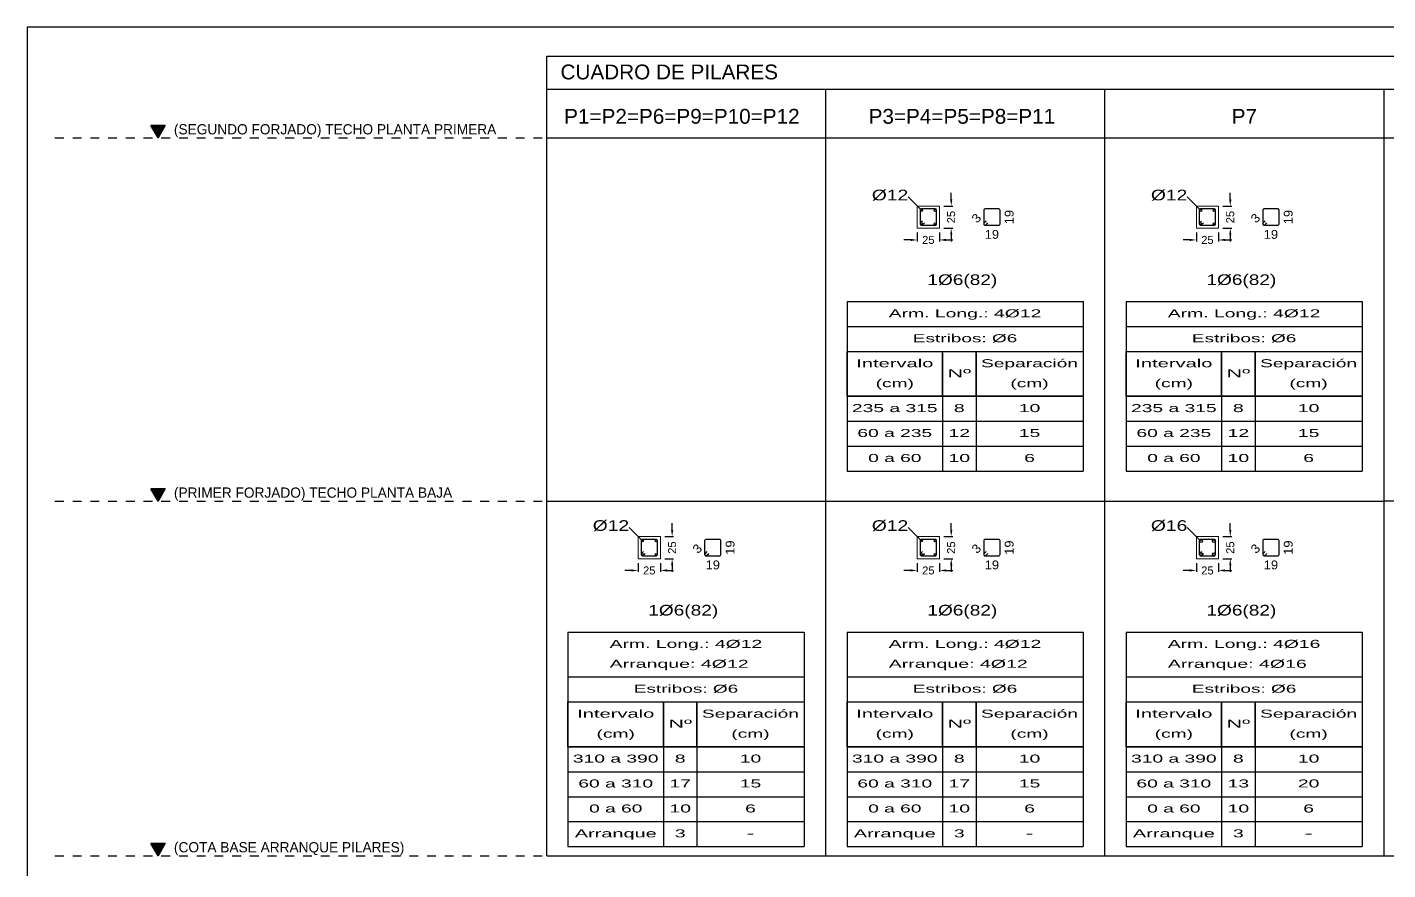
# Model space of a CAD drawing. Extents: x 2455 to 9764, y -806 to 181.
# Drawn here: x 4817.72 to 4833.08, y -570.56 to -561.05 of the extents above; entities that cross this region are included whole.
import ezdxf
from ezdxf.enums import TextEntityAlignment as Align

# ---------------------------------------------------------------- set-up
doc = ezdxf.new("R2010")
doc.units = 0
doc.header["$LTSCALE"] = 0.2
doc.header["$MEASUREMENT"] = 0
doc.linetypes.add('PUNTOS2', pattern=[0.125, 0, -0.125])
doc.linetypes.add('RAYITAS', pattern=[0.375, 0.25, -0.125])
doc.layers.add('01_cartela', color=6, linetype='CONTINUOUS', plot=False)
for name, color, linetype in [('01_cotas', 4, 'CONTINUOUS'), ('01_proyección', 4, 'RAYITAS'), ('01_textos', 7, 'CONTINUOUS'), ('ARM_LONGITUDINAL_Ø12', 4, 'CONTINUOUS'), ('ARM_LONGITUDINAL_Ø16', 4, 'CONTINUOUS'), ('ARM_TRANSVERSAL_REFERENCIA', 4, 'CONTINUOUS'), ('ARM_TRANSVERSAL_Ø6', 4, 'CONTINUOUS'), ('CUADRO_LINEAS', 7, 'CONTINUOUS'), ('PILCPSECC_ARM_LONG_REFERENCIA', 106, 'CONTINUOUS')]:
    doc.layers.add(name, color=color, linetype=linetype)
for name, color, linetype, lineweight in [('SECC_COTAS', 2, 'CONTINUOUS', 9), ('SECC_HORMIGON', 1, 'CONTINUOUS', 9), ('SECC_TEXTO_DE_COTAS', 122, 'CONTINUOUS', 9)]:
    doc.layers.add(name, color=color, linetype=linetype, lineweight=lineweight)
doc.styles.add('Century Gothic', font='', dxfattribs={"height": 2})
doc.styles.add('Estilo1', font='swissel.ttf')
doc.styles.add('NIEVES2', font='sanss___.ttf')
doc.styles.add('ROMANS', font='romans')
doc.styles.get('Century Gothic').set_extended_font_data('Century Gothic')
doc.dimstyles.new('DECIMAL-50', dxfattribs={"dimtxt": 0.08, "dimasz": 0.15, "dimexe": 0.05, "dimexo": 0.05, "dimgap": 0.09, "dimtad": 0, "dimzin": 0, "dimdsep": 46, "dimtxsty": 'ROMANS', "dimblk": 'DOTSMALL', "dimcen": 0.09, "dimclrt": 7, "dimadec": 0, "dimazin": 0, "dimtfac": 1.38, "dimtix": 1, "dimtofl": 0, "dimtmove": 2, "dimatfit": 3, "dimldrblk": 'OBLIQUE', "dimfxl": 1, "dimtolj": 1, "dimtzin": 0, "dimarcsym": 0})

# ---------------------------------------------------------------- blocks, each defined once
blk = doc.blocks.new('*D1033')
at = {"layer": '01_cotas', "color": 0, "linetype": 'PUNTOS2', "lineweight": -2, "transparency": 16777216}
for p, q in [((4824.615, -567.097), (4824.615, -567.23)), ((4824.865, -567.097), (4824.865, -567.23))]:
    blk.add_line(p, q, dxfattribs=at)
at = {"layer": '01_cotas', "color": 0, "lineweight": -2, "transparency": 16777216}
for p, q in [((4824.54, -567.18), (4824.465, -567.18)), ((4824.94, -567.18), (4825.015, -567.18))]:
    blk.add_line(p, q, dxfattribs=at)
at = {"layer": '01_cotas', "color": 0, "transparency": 16777216}
for points in [[(4824.54, -567.167), (4824.54, -567.192), (4824.615, -567.18)], [(4824.94, -567.167), (4824.94, -567.192), (4824.865, -567.18)]]:
    blk.add_solid(points, dxfattribs=at)
at = {"layer": '01_cotas', "color": 5, "transparency": 16777216, "insert": (4824.74, -567.18), "char_height": 0.09, "attachment_point": 5, "style": 'Estilo1'}
blk.add_mtext('\\A1;25', dxfattribs=at)
blk = doc.blocks.new('*D1034')
at = {"layer": '01_cotas', "color": 0, "lineweight": -2, "transparency": 16777216}
for p, q in [((4824.998, -566.722), (4824.998, -566.647)), ((4824.998, -567.122), (4824.998, -567.197))]:
    blk.add_line(p, q, dxfattribs=at)
at = {"layer": '01_cotas', "color": 0, "linetype": 'PUNTOS2', "lineweight": -2, "transparency": 16777216}
for p, q in [((4824.915, -566.797), (4825.048, -566.797)), ((4824.915, -567.047), (4825.048, -567.047))]:
    blk.add_line(p, q, dxfattribs=at)
at = {"layer": '01_cotas', "color": 0, "transparency": 16777216}
for points in [[(4824.986, -566.722), (4825.011, -566.722), (4824.998, -566.797)], [(4824.986, -567.122), (4825.011, -567.122), (4824.998, -567.047)]]:
    blk.add_solid(points, dxfattribs=at)
at = {"layer": '01_cotas', "color": 5, "transparency": 16777216, "insert": (4824.998, -566.922), "char_height": 0.09, "attachment_point": 5, "rotation": 90, "style": 'Estilo1'}
blk.add_mtext('\\A1;25', dxfattribs=at)
blk = doc.blocks.new('*D1035')
at = {"layer": '01_cotas', "color": 0, "linetype": 'PUNTOS2', "lineweight": -2, "transparency": 16777216}
for p, q in [((4827.765, -567.097), (4827.765, -567.23)), ((4828.015, -567.097), (4828.015, -567.23))]:
    blk.add_line(p, q, dxfattribs=at)
at = {"layer": '01_cotas', "color": 0, "lineweight": -2, "transparency": 16777216}
for p, q in [((4827.69, -567.18), (4827.615, -567.18)), ((4828.09, -567.18), (4828.165, -567.18))]:
    blk.add_line(p, q, dxfattribs=at)
at = {"layer": '01_cotas', "color": 0, "transparency": 16777216}
for points in [[(4827.69, -567.167), (4827.69, -567.192), (4827.765, -567.18)], [(4828.09, -567.167), (4828.09, -567.192), (4828.015, -567.18)]]:
    blk.add_solid(points, dxfattribs=at)
at = {"layer": '01_cotas', "color": 5, "transparency": 16777216, "insert": (4827.89, -567.18), "char_height": 0.09, "attachment_point": 5, "style": 'Estilo1'}
blk.add_mtext('\\A1;25', dxfattribs=at)
blk = doc.blocks.new('*D1036')
at = {"layer": '01_cotas', "color": 0, "lineweight": -2, "transparency": 16777216}
for p, q in [((4828.148, -566.722), (4828.148, -566.647)), ((4828.148, -567.122), (4828.148, -567.197))]:
    blk.add_line(p, q, dxfattribs=at)
at = {"layer": '01_cotas', "color": 0, "linetype": 'PUNTOS2', "lineweight": -2, "transparency": 16777216}
for p, q in [((4828.065, -566.797), (4828.198, -566.797)), ((4828.065, -567.047), (4828.198, -567.047))]:
    blk.add_line(p, q, dxfattribs=at)
at = {"layer": '01_cotas', "color": 0, "transparency": 16777216}
for points in [[(4828.136, -566.722), (4828.161, -566.722), (4828.148, -566.797)], [(4828.136, -567.122), (4828.161, -567.122), (4828.148, -567.047)]]:
    blk.add_solid(points, dxfattribs=at)
at = {"layer": '01_cotas', "color": 5, "transparency": 16777216, "insert": (4828.148, -566.922), "char_height": 0.09, "attachment_point": 5, "rotation": 90, "style": 'Estilo1'}
blk.add_mtext('\\A1;25', dxfattribs=at)
blk = doc.blocks.new('*D1037')
at = {"layer": '01_cotas', "color": 0, "linetype": 'PUNTOS2', "lineweight": -2, "transparency": 16777216}
for p, q in [((4830.915, -567.097), (4830.915, -567.23)), ((4831.165, -567.097), (4831.165, -567.23))]:
    blk.add_line(p, q, dxfattribs=at)
at = {"layer": '01_cotas', "color": 0, "lineweight": -2, "transparency": 16777216}
for p, q in [((4830.84, -567.18), (4830.765, -567.18)), ((4831.24, -567.18), (4831.315, -567.18))]:
    blk.add_line(p, q, dxfattribs=at)
at = {"layer": '01_cotas', "color": 0, "transparency": 16777216}
for points in [[(4830.84, -567.167), (4830.84, -567.192), (4830.915, -567.18)], [(4831.24, -567.167), (4831.24, -567.192), (4831.165, -567.18)]]:
    blk.add_solid(points, dxfattribs=at)
at = {"layer": '01_cotas', "color": 5, "transparency": 16777216, "insert": (4831.04, -567.18), "char_height": 0.09, "attachment_point": 5, "style": 'Estilo1'}
blk.add_mtext('\\A1;25', dxfattribs=at)
blk = doc.blocks.new('*D1038')
at = {"layer": '01_cotas', "color": 0, "lineweight": -2, "transparency": 16777216}
for p, q in [((4831.298, -566.722), (4831.298, -566.647)), ((4831.298, -567.122), (4831.298, -567.197))]:
    blk.add_line(p, q, dxfattribs=at)
at = {"layer": '01_cotas', "color": 0, "linetype": 'PUNTOS2', "lineweight": -2, "transparency": 16777216}
for p, q in [((4831.215, -566.797), (4831.348, -566.797)), ((4831.215, -567.047), (4831.348, -567.047))]:
    blk.add_line(p, q, dxfattribs=at)
at = {"layer": '01_cotas', "color": 0, "transparency": 16777216}
for points in [[(4831.286, -566.722), (4831.311, -566.722), (4831.298, -566.797)], [(4831.286, -567.122), (4831.311, -567.122), (4831.298, -567.047)]]:
    blk.add_solid(points, dxfattribs=at)
at = {"layer": '01_cotas', "color": 5, "transparency": 16777216, "insert": (4831.298, -566.922), "char_height": 0.09, "attachment_point": 5, "rotation": 90, "style": 'Estilo1'}
blk.add_mtext('\\A1;25', dxfattribs=at)
blk = doc.blocks.new('*D1039')
at = {"layer": '01_cotas', "color": 0, "lineweight": -2, "transparency": 16777216}
for p, q in [((4827.69, -563.451), (4827.615, -563.451)), ((4828.09, -563.451), (4828.165, -563.451))]:
    blk.add_line(p, q, dxfattribs=at)
at = {"layer": '01_cotas', "color": 0, "linetype": 'PUNTOS2', "lineweight": -2, "transparency": 16777216}
for p, q in [((4827.765, -563.368), (4827.765, -563.501)), ((4828.015, -563.368), (4828.015, -563.501))]:
    blk.add_line(p, q, dxfattribs=at)
at = {"layer": '01_cotas', "color": 0, "transparency": 16777216}
for points in [[(4827.69, -563.438), (4827.69, -563.463), (4827.765, -563.451)], [(4828.09, -563.438), (4828.09, -563.463), (4828.015, -563.451)]]:
    blk.add_solid(points, dxfattribs=at)
at = {"layer": '01_cotas', "color": 5, "transparency": 16777216, "insert": (4827.89, -563.451), "char_height": 0.09, "attachment_point": 5, "style": 'Estilo1'}
blk.add_mtext('\\A1;25', dxfattribs=at)
blk = doc.blocks.new('*D1040')
at = {"layer": '01_cotas', "color": 0, "lineweight": -2, "transparency": 16777216}
for p, q in [((4828.148, -562.993), (4828.148, -562.918)), ((4828.148, -563.393), (4828.148, -563.468))]:
    blk.add_line(p, q, dxfattribs=at)
at = {"layer": '01_cotas', "color": 0, "linetype": 'PUNTOS2', "lineweight": -2, "transparency": 16777216}
for p, q in [((4828.065, -563.068), (4828.198, -563.068)), ((4828.065, -563.318), (4828.198, -563.318))]:
    blk.add_line(p, q, dxfattribs=at)
at = {"layer": '01_cotas', "color": 0, "transparency": 16777216}
for points in [[(4828.136, -562.993), (4828.161, -562.993), (4828.148, -563.068)], [(4828.136, -563.393), (4828.161, -563.393), (4828.148, -563.318)]]:
    blk.add_solid(points, dxfattribs=at)
at = {"layer": '01_cotas', "color": 5, "transparency": 16777216, "insert": (4828.148, -563.193), "char_height": 0.09, "attachment_point": 5, "rotation": 90, "style": 'Estilo1'}
blk.add_mtext('\\A1;25', dxfattribs=at)
blk = doc.blocks.new('*D1041')
at = {"layer": '01_cotas', "color": 0, "lineweight": -2, "transparency": 16777216}
for p, q in [((4830.84, -563.451), (4830.765, -563.451)), ((4831.24, -563.451), (4831.315, -563.451))]:
    blk.add_line(p, q, dxfattribs=at)
at = {"layer": '01_cotas', "color": 0, "linetype": 'PUNTOS2', "lineweight": -2, "transparency": 16777216}
for p, q in [((4830.915, -563.368), (4830.915, -563.501)), ((4831.165, -563.368), (4831.165, -563.501))]:
    blk.add_line(p, q, dxfattribs=at)
at = {"layer": '01_cotas', "color": 0, "transparency": 16777216}
for points in [[(4830.84, -563.438), (4830.84, -563.463), (4830.915, -563.451)], [(4831.24, -563.438), (4831.24, -563.463), (4831.165, -563.451)]]:
    blk.add_solid(points, dxfattribs=at)
at = {"layer": '01_cotas', "color": 5, "transparency": 16777216, "insert": (4831.04, -563.451), "char_height": 0.09, "attachment_point": 5, "style": 'Estilo1'}
blk.add_mtext('\\A1;25', dxfattribs=at)
blk = doc.blocks.new('*D1042')
at = {"layer": '01_cotas', "color": 0, "lineweight": -2, "transparency": 16777216}
for p, q in [((4831.298, -562.993), (4831.298, -562.918)), ((4831.298, -563.393), (4831.298, -563.468))]:
    blk.add_line(p, q, dxfattribs=at)
at = {"layer": '01_cotas', "color": 0, "linetype": 'PUNTOS2', "lineweight": -2, "transparency": 16777216}
for p, q in [((4831.215, -563.068), (4831.348, -563.068)), ((4831.215, -563.318), (4831.348, -563.318))]:
    blk.add_line(p, q, dxfattribs=at)
at = {"layer": '01_cotas', "color": 0, "transparency": 16777216}
for points in [[(4831.286, -562.993), (4831.311, -562.993), (4831.298, -563.068)], [(4831.286, -563.393), (4831.311, -563.393), (4831.298, -563.318)]]:
    blk.add_solid(points, dxfattribs=at)
at = {"layer": '01_cotas', "color": 5, "transparency": 16777216, "insert": (4831.298, -563.193), "char_height": 0.09, "attachment_point": 5, "rotation": 90, "style": 'Estilo1'}
blk.add_mtext('\\A1;25', dxfattribs=at)

msp = doc.modelspace()

# ---------------------------------------------------------------- hatches: boundary and pattern name
at = {"layer": '01_textos', "ltscale": 0.01}
for points in [[(4819.195, -562.299), (4819.114, -562.159), (4819.275, -562.159)], [(4819.195, -562.299), (4819.114, -562.159), (4819.275, -562.159)], [(4819.195, -562.299), (4819.275, -562.159), (4819.114, -562.159)], [(4819.195, -566.398), (4819.114, -566.258), (4819.275, -566.258)], [(4819.195, -566.398), (4819.114, -566.258), (4819.275, -566.258)], [(4819.195, -566.398), (4819.275, -566.258), (4819.114, -566.258)], [(4819.195, -570.399), (4819.114, -570.259), (4819.275, -570.259)], [(4819.195, -570.399), (4819.114, -570.259), (4819.275, -570.259)], [(4819.195, -570.399), (4819.275, -570.259), (4819.114, -570.259)]]:
    msp.add_hatch(color=120, dxfattribs=at).paths.add_polyline_path(points)

# ---------------------------------------------------------------- linework, layer by layer
at = {"layer": '01_cartela', "color": 3}
msp.add_lwpolyline([(4817.719, -561.051), (4817.719, -582.586), (4848.357, -582.586), (4848.357, -561.051)], close=True, dxfattribs=at)
at = {"layer": '01_proyección', "color": 120}
for p, q in [((4818.032, -562.299), (4823.584, -562.299)), ((4818.032, -566.398), (4823.584, -566.398)), ((4818.032, -570.399), (4823.584, -570.399))]:
    msp.add_line(p, q, dxfattribs=at)
at = {"layer": '01_textos', "color": 120, "ltscale": 0.01}
for points in [[(4819.195, -562.299), (4819.114, -562.159), (4819.275, -562.159)], [(4819.195, -562.299), (4819.275, -562.159), (4819.114, -562.159)], [(4819.195, -566.398), (4819.114, -566.258), (4819.275, -566.258)], [(4819.195, -566.398), (4819.275, -566.258), (4819.114, -566.258)], [(4819.195, -570.399), (4819.114, -570.259), (4819.275, -570.259)], [(4819.195, -570.399), (4819.275, -570.259), (4819.114, -570.259)]]:
    msp.add_lwpolyline(points, close=True, dxfattribs=at)
at = {"layer": 'ARM_LONGITUDINAL_Ø12'}
for centre in [(4827.813, -563.116), (4827.967, -563.116), (4830.963, -563.116), (4831.117, -563.116), (4827.813, -563.27), (4827.967, -563.27), (4830.963, -563.27), (4831.117, -563.27), (4824.663, -566.845), (4824.817, -566.845), (4827.813, -566.845), (4827.967, -566.845), (4824.663, -566.999), (4824.817, -566.999), (4827.813, -566.999), (4827.967, -566.999)]:
    msp.add_circle(centre, 0.012, dxfattribs=at)
at = {"layer": 'ARM_LONGITUDINAL_Ø16'}
for centre in [(4830.967, -566.849), (4831.113, -566.849), (4830.967, -566.995), (4831.113, -566.995)]:
    msp.add_circle(centre, 0.016, dxfattribs=at)
at = {"layer": 'ARM_TRANSVERSAL_REFERENCIA', "color": 5}
for p, q in [((4826.972, -564.146), (4829.637, -564.146)), ((4826.972, -564.146), (4826.972, -566.059)), ((4829.637, -564.146), (4829.637, -566.059)), ((4830.122, -564.146), (4832.787, -564.146)), ((4830.122, -564.146), (4830.122, -566.059)), ((4832.787, -564.146), (4832.787, -566.059)), ((4826.972, -564.427), (4829.637, -564.427)), ((4830.122, -564.427), (4832.787, -564.427)), ((4826.972, -564.709), (4829.637, -564.709)), ((4826.972, -564.709), (4826.972, -566.059)), ((4826.972, -564.709), (4829.637, -564.709)), ((4828.05, -564.709), (4828.05, -566.059)), ((4828.428, -564.709), (4828.428, -566.059)), ((4829.637, -564.709), (4829.637, -566.059)), ((4830.122, -564.709), (4832.787, -564.709)), ((4830.122, -564.709), (4830.122, -566.059)), ((4830.122, -564.709), (4832.787, -564.709)), ((4831.2, -564.709), (4831.2, -566.059)), ((4831.578, -564.709), (4831.578, -566.059)), ((4832.787, -564.709), (4832.787, -566.059)), ((4826.972, -565.215), (4829.637, -565.215)), ((4830.122, -565.215), (4832.787, -565.215)), ((4826.972, -565.497), (4829.637, -565.497)), ((4830.122, -565.497), (4832.787, -565.497)), ((4826.972, -565.778), (4829.637, -565.778)), ((4830.122, -565.778), (4832.787, -565.778)), ((4826.972, -566.059), (4829.637, -566.059)), ((4826.972, -566.059), (4829.637, -566.059)), ((4830.122, -566.059), (4832.787, -566.059)), ((4830.122, -566.059), (4832.787, -566.059)), ((4823.822, -567.875), (4826.487, -567.875)), ((4823.822, -567.875), (4823.822, -570.295)), ((4826.487, -567.875), (4826.487, -570.295)), ((4826.972, -567.875), (4829.637, -567.875)), ((4826.972, -567.875), (4826.972, -570.295)), ((4829.637, -567.875), (4829.637, -570.295)), ((4830.122, -567.875), (4832.787, -567.875)), ((4830.122, -567.875), (4830.122, -570.295)), ((4832.787, -567.875), (4832.787, -570.295)), ((4823.822, -568.381), (4826.487, -568.381)), ((4826.972, -568.381), (4829.637, -568.381)), ((4830.122, -568.381), (4832.787, -568.381)), ((4823.822, -568.663), (4826.487, -568.663)), ((4823.822, -568.663), (4823.822, -570.294)), ((4823.822, -568.663), (4826.487, -568.663)), ((4824.9, -568.663), (4824.9, -570.294)), ((4825.278, -568.663), (4825.278, -570.294)), ((4826.487, -568.663), (4826.487, -570.294)), ((4826.972, -568.663), (4829.637, -568.663)), ((4826.972, -568.663), (4826.972, -570.294)), ((4826.972, -568.663), (4829.637, -568.663)), ((4828.05, -568.663), (4828.05, -570.294)), ((4828.428, -568.663), (4828.428, -570.294)), ((4829.637, -568.663), (4829.637, -570.294)), ((4830.122, -568.663), (4832.787, -568.663)), ((4830.122, -568.663), (4830.122, -570.294)), ((4830.122, -568.663), (4832.787, -568.663)), ((4831.2, -568.663), (4831.2, -570.294)), ((4831.578, -568.663), (4831.578, -570.294)), ((4832.787, -568.663), (4832.787, -570.294)), ((4823.822, -569.169), (4826.487, -569.169)), ((4826.972, -569.169), (4829.637, -569.169)), ((4830.122, -569.169), (4832.787, -569.169)), ((4823.822, -569.45), (4826.487, -569.45)), ((4826.972, -569.45), (4829.637, -569.45)), ((4830.122, -569.45), (4832.787, -569.45)), ((4823.822, -569.732), (4826.487, -569.732)), ((4826.972, -569.732), (4829.637, -569.732)), ((4830.122, -569.732), (4832.787, -569.732)), ((4823.822, -570.013), (4826.487, -570.013)), ((4826.972, -570.013), (4829.637, -570.013)), ((4830.122, -570.013), (4832.787, -570.013)), ((4823.822, -570.294), (4826.487, -570.294)), ((4823.822, -570.295), (4826.487, -570.295)), ((4826.972, -570.294), (4829.637, -570.294)), ((4826.972, -570.295), (4829.637, -570.295)), ((4830.122, -570.294), (4832.787, -570.294)), ((4830.122, -570.295), (4832.787, -570.295))]:
    msp.add_line(p, q, dxfattribs=at)
for points in [[(4826.972, -564.709), (4828.05, -564.709), (4828.05, -565.215), (4826.972, -565.215)], [(4828.05, -564.709), (4828.428, -564.709), (4828.428, -565.215), (4828.05, -565.215)], [(4828.428, -564.709), (4829.637, -564.709), (4829.637, -565.215), (4828.428, -565.215)], [(4830.122, -564.709), (4831.2, -564.709), (4831.2, -565.215), (4830.122, -565.215)], [(4831.2, -564.709), (4831.578, -564.709), (4831.578, -565.215), (4831.2, -565.215)], [(4831.578, -564.709), (4832.787, -564.709), (4832.787, -565.215), (4831.578, -565.215)], [(4823.822, -568.663), (4824.9, -568.663), (4824.9, -569.169), (4823.822, -569.169)], [(4824.9, -568.663), (4825.278, -568.663), (4825.278, -569.169), (4824.9, -569.169)], [(4825.278, -568.663), (4826.487, -568.663), (4826.487, -569.169), (4825.278, -569.169)], [(4826.972, -568.663), (4828.05, -568.663), (4828.05, -569.169), (4826.972, -569.169)], [(4828.05, -568.663), (4828.428, -568.663), (4828.428, -569.169), (4828.05, -569.169)], [(4828.428, -568.663), (4829.637, -568.663), (4829.637, -569.169), (4828.428, -569.169)], [(4830.122, -568.663), (4831.2, -568.663), (4831.2, -569.169), (4830.122, -569.169)], [(4831.2, -568.663), (4831.578, -568.663), (4831.578, -569.169), (4831.2, -569.169)], [(4831.578, -568.663), (4832.787, -568.663), (4832.787, -569.169), (4831.578, -569.169)]]:
    msp.add_lwpolyline(points, close=True, dxfattribs=at)
at = {"layer": 'ARM_TRANSVERSAL_Ø6'}
for points in [[(4827.824, -563.238), (4827.803, -563.259), (4827.801, -563.262), (4827.799, -563.264), (4827.799, -563.267), (4827.798, -563.27), (4827.799, -563.273), (4827.799, -563.276), (4827.801, -563.278), (4827.803, -563.281), (4827.805, -563.282), (4827.808, -563.284), (4827.81, -563.285), (4827.813, -563.285), (4827.967, -563.285), (4827.973, -563.284), (4827.978, -563.281), (4827.981, -563.276), (4827.982, -563.27), (4827.982, -563.116), (4827.981, -563.11), (4827.978, -563.105), (4827.973, -563.102), (4827.967, -563.101), (4827.813, -563.101), (4827.808, -563.102), (4827.803, -563.105), (4827.799, -563.11), (4827.798, -563.116), (4827.798, -563.27), (4827.799, -563.273), (4827.799, -563.276), (4827.801, -563.278), (4827.803, -563.281), (4827.805, -563.282), (4827.808, -563.284), (4827.81, -563.285), (4827.813, -563.285), (4827.816, -563.285), (4827.819, -563.284), (4827.822, -563.282), (4827.824, -563.281), (4827.845, -563.259)], [(4828.541, -563.238), (4828.52, -563.259), (4828.518, -563.262), (4828.516, -563.264), (4828.516, -563.267), (4828.515, -563.27), (4828.516, -563.273), (4828.516, -563.276), (4828.518, -563.278), (4828.52, -563.281), (4828.522, -563.282), (4828.525, -563.284), (4828.527, -563.285), (4828.53, -563.285), (4828.684, -563.285), (4828.69, -563.284), (4828.695, -563.281), (4828.698, -563.276), (4828.699, -563.27), (4828.699, -563.116), (4828.698, -563.11), (4828.695, -563.105), (4828.69, -563.102), (4828.684, -563.101), (4828.53, -563.101), (4828.525, -563.102), (4828.52, -563.105), (4828.516, -563.11), (4828.515, -563.116), (4828.515, -563.27), (4828.516, -563.273), (4828.516, -563.276), (4828.518, -563.278), (4828.52, -563.281), (4828.522, -563.282), (4828.525, -563.284), (4828.527, -563.285), (4828.53, -563.285), (4828.533, -563.285), (4828.536, -563.284), (4828.539, -563.282), (4828.541, -563.281), (4828.562, -563.259)], [(4830.974, -563.238), (4830.953, -563.259), (4830.951, -563.262), (4830.949, -563.264), (4830.949, -563.267), (4830.948, -563.27), (4830.949, -563.273), (4830.949, -563.276), (4830.951, -563.278), (4830.953, -563.281), (4830.955, -563.282), (4830.958, -563.284), (4830.96, -563.285), (4830.963, -563.285), (4831.117, -563.285), (4831.123, -563.284), (4831.128, -563.281), (4831.131, -563.276), (4831.132, -563.27), (4831.132, -563.116), (4831.131, -563.11), (4831.128, -563.105), (4831.123, -563.102), (4831.117, -563.101), (4830.963, -563.101), (4830.958, -563.102), (4830.953, -563.105), (4830.949, -563.11), (4830.948, -563.116), (4830.948, -563.27), (4830.949, -563.273), (4830.949, -563.276), (4830.951, -563.278), (4830.953, -563.281), (4830.955, -563.282), (4830.958, -563.284), (4830.96, -563.285), (4830.963, -563.285), (4830.966, -563.285), (4830.969, -563.284), (4830.972, -563.282), (4830.974, -563.281), (4830.995, -563.259)], [(4831.691, -563.238), (4831.67, -563.259), (4831.668, -563.262), (4831.666, -563.264), (4831.666, -563.267), (4831.665, -563.27), (4831.666, -563.273), (4831.666, -563.276), (4831.668, -563.278), (4831.67, -563.281), (4831.672, -563.282), (4831.675, -563.284), (4831.677, -563.285), (4831.68, -563.285), (4831.834, -563.285), (4831.84, -563.284), (4831.845, -563.281), (4831.848, -563.276), (4831.849, -563.27), (4831.849, -563.116), (4831.848, -563.11), (4831.845, -563.105), (4831.84, -563.102), (4831.834, -563.101), (4831.68, -563.101), (4831.675, -563.102), (4831.67, -563.105), (4831.666, -563.11), (4831.665, -563.116), (4831.665, -563.27), (4831.666, -563.273), (4831.666, -563.276), (4831.668, -563.278), (4831.67, -563.281), (4831.672, -563.282), (4831.675, -563.284), (4831.677, -563.285), (4831.68, -563.285), (4831.683, -563.285), (4831.686, -563.284), (4831.689, -563.282), (4831.691, -563.281), (4831.712, -563.259)], [(4824.674, -566.967), (4824.653, -566.988), (4824.651, -566.99), (4824.649, -566.993), (4824.649, -566.996), (4824.648, -566.999), (4824.649, -567.002), (4824.649, -567.004), (4824.651, -567.007), (4824.653, -567.009), (4824.655, -567.011), (4824.658, -567.013), (4824.66, -567.013), (4824.663, -567.014), (4824.817, -567.014), (4824.823, -567.013), (4824.828, -567.009), (4824.831, -567.004), (4824.832, -566.999), (4824.832, -566.845), (4824.831, -566.839), (4824.828, -566.834), (4824.823, -566.831), (4824.817, -566.83), (4824.663, -566.83), (4824.658, -566.831), (4824.653, -566.834), (4824.649, -566.839), (4824.648, -566.845), (4824.648, -566.999), (4824.649, -567.002), (4824.649, -567.004), (4824.651, -567.007), (4824.653, -567.009), (4824.655, -567.011), (4824.658, -567.013), (4824.66, -567.013), (4824.663, -567.014), (4824.666, -567.013), (4824.669, -567.013), (4824.672, -567.011), (4824.674, -567.009), (4824.695, -566.988)], [(4825.391, -566.967), (4825.37, -566.988), (4825.368, -566.99), (4825.366, -566.993), (4825.366, -566.996), (4825.365, -566.999), (4825.366, -567.002), (4825.366, -567.004), (4825.368, -567.007), (4825.37, -567.009), (4825.372, -567.011), (4825.375, -567.013), (4825.377, -567.013), (4825.38, -567.014), (4825.534, -567.014), (4825.54, -567.013), (4825.545, -567.009), (4825.548, -567.004), (4825.549, -566.999), (4825.549, -566.845), (4825.548, -566.839), (4825.545, -566.834), (4825.54, -566.831), (4825.534, -566.83), (4825.38, -566.83), (4825.375, -566.831), (4825.37, -566.834), (4825.366, -566.839), (4825.365, -566.845), (4825.365, -566.999), (4825.366, -567.002), (4825.366, -567.004), (4825.368, -567.007), (4825.37, -567.009), (4825.372, -567.011), (4825.375, -567.013), (4825.377, -567.013), (4825.38, -567.014), (4825.383, -567.013), (4825.386, -567.013), (4825.389, -567.011), (4825.391, -567.009), (4825.412, -566.988)], [(4827.824, -566.967), (4827.803, -566.988), (4827.801, -566.99), (4827.799, -566.993), (4827.799, -566.996), (4827.798, -566.999), (4827.799, -567.002), (4827.799, -567.004), (4827.801, -567.007), (4827.803, -567.009), (4827.805, -567.011), (4827.808, -567.013), (4827.81, -567.013), (4827.813, -567.014), (4827.967, -567.014), (4827.973, -567.013), (4827.978, -567.009), (4827.981, -567.004), (4827.982, -566.999), (4827.982, -566.845), (4827.981, -566.839), (4827.978, -566.834), (4827.973, -566.831), (4827.967, -566.83), (4827.813, -566.83), (4827.808, -566.831), (4827.803, -566.834), (4827.799, -566.839), (4827.798, -566.845), (4827.798, -566.999), (4827.799, -567.002), (4827.799, -567.004), (4827.801, -567.007), (4827.803, -567.009), (4827.805, -567.011), (4827.808, -567.013), (4827.81, -567.013), (4827.813, -567.014), (4827.816, -567.013), (4827.819, -567.013), (4827.822, -567.011), (4827.824, -567.009), (4827.845, -566.988)], [(4828.541, -566.967), (4828.52, -566.988), (4828.518, -566.99), (4828.516, -566.993), (4828.516, -566.996), (4828.515, -566.999), (4828.516, -567.002), (4828.516, -567.004), (4828.518, -567.007), (4828.52, -567.009), (4828.522, -567.011), (4828.525, -567.013), (4828.527, -567.013), (4828.53, -567.014), (4828.684, -567.014), (4828.69, -567.013), (4828.695, -567.009), (4828.698, -567.004), (4828.699, -566.999), (4828.699, -566.845), (4828.698, -566.839), (4828.695, -566.834), (4828.69, -566.831), (4828.684, -566.83), (4828.53, -566.83), (4828.525, -566.831), (4828.52, -566.834), (4828.516, -566.839), (4828.515, -566.845), (4828.515, -566.999), (4828.516, -567.002), (4828.516, -567.004), (4828.518, -567.007), (4828.52, -567.009), (4828.522, -567.011), (4828.525, -567.013), (4828.527, -567.013), (4828.53, -567.014), (4828.533, -567.013), (4828.536, -567.013), (4828.539, -567.011), (4828.541, -567.009), (4828.562, -566.988)], [(4830.974, -566.967), (4830.953, -566.988), (4830.951, -566.99), (4830.949, -566.993), (4830.949, -566.996), (4830.948, -566.999), (4830.949, -567.002), (4830.949, -567.004), (4830.951, -567.007), (4830.953, -567.009), (4830.955, -567.011), (4830.958, -567.013), (4830.96, -567.013), (4830.963, -567.014), (4831.117, -567.014), (4831.123, -567.013), (4831.128, -567.009), (4831.131, -567.004), (4831.132, -566.999), (4831.132, -566.845), (4831.131, -566.839), (4831.128, -566.834), (4831.123, -566.831), (4831.117, -566.83), (4830.963, -566.83), (4830.958, -566.831), (4830.953, -566.834), (4830.949, -566.839), (4830.948, -566.845), (4830.948, -566.999), (4830.949, -567.002), (4830.949, -567.004), (4830.951, -567.007), (4830.953, -567.009), (4830.955, -567.011), (4830.958, -567.013), (4830.96, -567.013), (4830.963, -567.014), (4830.966, -567.013), (4830.969, -567.013), (4830.972, -567.011), (4830.974, -567.009), (4830.995, -566.988)], [(4831.691, -566.967), (4831.67, -566.988), (4831.668, -566.99), (4831.666, -566.993), (4831.666, -566.996), (4831.665, -566.999), (4831.666, -567.002), (4831.666, -567.004), (4831.668, -567.007), (4831.67, -567.009), (4831.672, -567.011), (4831.675, -567.013), (4831.677, -567.013), (4831.68, -567.014), (4831.834, -567.014), (4831.84, -567.013), (4831.845, -567.009), (4831.848, -567.004), (4831.849, -566.999), (4831.849, -566.845), (4831.848, -566.839), (4831.845, -566.834), (4831.84, -566.831), (4831.834, -566.83), (4831.68, -566.83), (4831.675, -566.831), (4831.67, -566.834), (4831.666, -566.839), (4831.665, -566.845), (4831.665, -566.999), (4831.666, -567.002), (4831.666, -567.004), (4831.668, -567.007), (4831.67, -567.009), (4831.672, -567.011), (4831.675, -567.013), (4831.677, -567.013), (4831.68, -567.014), (4831.683, -567.013), (4831.686, -567.013), (4831.689, -567.011), (4831.691, -567.009), (4831.712, -566.988)]]:
    msp.add_lwpolyline(points, dxfattribs=at)
at = {"layer": 'CUADRO_LINEAS'}
for p, q in [((4826.734, -562.299), (4826.734, -561.749)), ((4826.734, -561.749), (4829.884, -561.749)), ((4829.884, -562.299), (4829.884, -561.749)), ((4829.884, -561.749), (4833.034, -561.749)), ((4833.034, -562.299), (4833.034, -561.749)), ((4833.034, -561.749), (4836.311, -561.749)), ((4823.584, -562.299), (4826.734, -562.299)), ((4826.734, -562.299), (4829.884, -562.299)), ((4826.734, -566.398), (4826.734, -562.299)), ((4826.734, -562.299), (4829.884, -562.299)), ((4829.884, -562.299), (4833.034, -562.299)), ((4829.884, -566.398), (4829.884, -562.299)), ((4829.884, -562.299), (4833.034, -562.299)), ((4833.034, -562.299), (4836.311, -562.299)), ((4833.034, -566.398), (4833.034, -562.299)), ((4833.034, -562.299), (4836.314, -562.299)), ((4823.584, -570.399), (4823.584, -566.398)), ((4823.584, -566.398), (4826.734, -566.398)), ((4826.734, -570.399), (4826.734, -566.398)), ((4826.734, -566.398), (4829.884, -566.398)), ((4829.884, -570.399), (4829.884, -566.398)), ((4829.884, -566.398), (4833.034, -566.398)), ((4833.034, -570.399), (4833.034, -566.398))]:
    msp.add_line(p, q, dxfattribs=at)
for points in [[(4823.584, -566.398), (4823.584, -561.377), (4826.734, -561.377), (4829.884, -561.377), (4833.034, -561.377), (4836.314, -561.377), (4836.314, -566.398), (4833.034, -566.398)], [(4823.584, -562.299), (4823.584, -561.749), (4826.734, -561.749)], [(4823.584, -570.399), (4826.734, -570.399), (4829.884, -570.399), (4833.034, -570.399), (4836.314, -570.399)]]:
    msp.add_lwpolyline(points, dxfattribs=at)
at = {"layer": 'SECC_COTAS'}
for points in [[(4827.813, -563.116), (4827.663, -562.966)], [(4830.963, -563.116), (4830.813, -562.966)], [(4824.663, -566.845), (4824.513, -566.695)], [(4827.813, -566.845), (4827.663, -566.695)], [(4830.963, -566.845), (4830.813, -566.695)]]:
    msp.add_lwpolyline(points, dxfattribs=at)
at = {"layer": 'SECC_HORMIGON'}
for points in [[(4827.765, -563.318), (4828.015, -563.318), (4828.015, -563.068), (4827.765, -563.068), (4827.765, -563.318)], [(4830.915, -563.318), (4831.165, -563.318), (4831.165, -563.068), (4830.915, -563.068), (4830.915, -563.318)], [(4824.615, -567.047), (4824.865, -567.047), (4824.865, -566.797), (4824.615, -566.797), (4824.615, -567.047)], [(4827.765, -567.047), (4828.015, -567.047), (4828.015, -566.797), (4827.765, -566.797), (4827.765, -567.047)], [(4830.915, -567.047), (4831.165, -567.047), (4831.165, -566.797), (4830.915, -566.797), (4830.915, -567.047)]]:
    msp.add_lwpolyline(points, close=True, dxfattribs=at)

# ---------------------------------------------------------------- texts
at = {"layer": '01_textos', "color": 1, "style": 'Estilo1'}
msp.add_text('CUADRO DE PILARES', height=0.16736, dxfattribs=at).set_placement((4823.738, -561.639))
at = {"layer": '01_textos', "color": 1, "style": 'NIEVES2'}
for s, height, p in [('P1=P2=P6=P9=P10=P12', 0.16736, (4823.779, -562.19)), ('P3=P4=P5=P8=P11', 0.16736, (4827.216, -562.19)), ('P7', 0.1674, (4831.314, -562.19))]:
    msp.add_text(s, height=height, dxfattribs=at).set_placement(p, align=Align.BOTTOM_LEFT)
at = {"layer": '01_textos', "color": 120, "ltscale": 0.01, "style": 'Century Gothic'}
for s, p in [('  (SEGUNDO FORJADO) TECHO PLANTA PRIMERA', (4819.289, -562.26)), ('  (PRIMER FORJADO) TECHO PLANTA BAJA', (4819.289, -566.359)), ('  (COTA BASE ARRANQUE PILARES)', (4819.289, -570.36))]:
    msp.add_text(s, height=0.1155, dxfattribs=at).set_placement(p)
at = {"layer": 'ARM_TRANSVERSAL_REFERENCIA', "color": 5, "style": 'Estilo1'}
for s, height, width, p, p2 in [('Arm. Long.: 4%%c12', 0.09031, 1.496645, (4827.443, -564.324), (4829.165, -564.324)), ('Arm. Long.: 4%%c12', 0.09031, 1.496645, (4830.593, -564.324), (4832.315, -564.324)), ('Estribos: %%c6', 0.09031, 1.525263, (4827.715, -564.605), (4828.894, -564.605)), ('Estribos: %%c6', 0.09031, 1.525263, (4830.865, -564.605), (4832.044, -564.605)), ('Intervalo', 0.0903, 1.633548, (4827.076, -564.887), (4827.947, -564.887)), ('Separación', 0.0903, 1.504023, (4828.484, -564.887), (4829.58, -564.887)), ('Intervalo', 0.0903, 1.633548, (4830.226, -564.887), (4831.097, -564.887)), ('Separación', 0.0903, 1.504023, (4831.634, -564.887), (4832.73, -564.887)), ('Nº', 0.0903, 1.60449, (4828.106, -564.999), (4828.372, -564.999)), ('Nº', 0.0903, 1.60449, (4831.256, -564.999), (4831.522, -564.999)), ('(cm)', 0.0903, 1.517495, (4827.295, -565.112), (4827.727, -565.112)), ('(cm)', 0.0903, 1.517495, (4828.816, -565.112), (4829.248, -565.112)), ('(cm)', 0.0903, 1.517495, (4830.445, -565.112), (4830.877, -565.112)), ('(cm)', 0.0903, 1.517495, (4831.966, -565.112), (4832.398, -565.112)), ('235 a 315', 0.0903, 1.489498, (4827.028, -565.393), (4827.994, -565.393)), ('8', 0.0903, 1.500055, (4828.178, -565.393), (4828.3, -565.393)), ('10', 0.0903, 1.500055, (4828.911, -565.393), (4829.154, -565.393)), ('235 a 315', 0.0903, 1.489498, (4830.178, -565.393), (4831.144, -565.393)), ('8', 0.0903, 1.500055, (4831.328, -565.393), (4831.45, -565.393)), ('10', 0.0903, 1.500055, (4832.061, -565.393), (4832.304, -565.393)), ('60 a 235', 0.0903, 1.48799, (4827.089, -565.674), (4827.933, -565.674)), ('12', 0.0903, 1.500055, (4828.118, -565.674), (4828.361, -565.674)), ('15', 0.0903, 1.500055, (4828.911, -565.674), (4829.154, -565.674)), ('60 a 235', 0.0903, 1.48799, (4830.239, -565.674), (4831.083, -565.674)), ('12', 0.0903, 1.500055, (4831.268, -565.674), (4831.511, -565.674)), ('15', 0.0903, 1.500055, (4832.061, -565.674), (4832.304, -565.674)), ('0 a 60', 0.0903, 1.483165, (4827.211, -565.956), (4827.812, -565.956)), ('10', 0.0903, 1.500055, (4828.118, -565.956), (4828.361, -565.956)), ('6', 0.0903, 1.500055, (4828.972, -565.956), (4829.093, -565.956)), ('0 a 60', 0.0903, 1.483165, (4830.361, -565.956), (4830.962, -565.956)), ('10', 0.0903, 1.500055, (4831.268, -565.956), (4831.511, -565.956)), ('6', 0.0903, 1.500055, (4832.122, -565.956), (4832.243, -565.956)), ('Arm. Long.: 4%%c12', 0.09031, 1.496645, (4824.293, -568.053), (4826.015, -568.053)), ('Arm. Long.: 4%%c12', 0.09031, 1.496645, (4827.443, -568.053), (4829.165, -568.053)), ('Arm. Long.: 4%%c16', 0.09031, 1.496645, (4830.593, -568.053), (4832.315, -568.053)), ('Arranque: 4%%c12', 0.09031, 1.532272, (4824.293, -568.278), (4825.862, -568.278)), ('Arranque: 4%%c12', 0.09031, 1.532272, (4827.443, -568.278), (4829.012, -568.278)), ('Arranque: 4%%c16', 0.09031, 1.532272, (4830.593, -568.278), (4832.162, -568.278)), ('Estribos: %%c6', 0.09031, 1.525263, (4824.565, -568.559), (4825.744, -568.559)), ('Estribos: %%c6', 0.09031, 1.525263, (4827.715, -568.559), (4828.894, -568.559)), ('Estribos: %%c6', 0.09031, 1.525263, (4830.865, -568.559), (4832.044, -568.559)), ('Intervalo', 0.0903, 1.633548, (4823.926, -568.84), (4824.797, -568.84)), ('Separación', 0.0903, 1.504023, (4825.334, -568.84), (4826.43, -568.84)), ('Intervalo', 0.0903, 1.633548, (4827.076, -568.84), (4827.947, -568.84)), ('Separación', 0.0903, 1.504023, (4828.484, -568.84), (4829.58, -568.84)), ('Intervalo', 0.0903, 1.633548, (4830.226, -568.84), (4831.097, -568.84)), ('Separación', 0.0903, 1.504023, (4831.634, -568.84), (4832.73, -568.84)), ('(cm)', 0.0903, 1.517495, (4824.145, -569.066), (4824.577, -569.066)), ('Nº', 0.0903, 1.60449, (4824.956, -568.953), (4825.222, -568.953)), ('(cm)', 0.0903, 1.517495, (4825.666, -569.066), (4826.098, -569.066)), ('(cm)', 0.0903, 1.517495, (4827.295, -569.066), (4827.727, -569.066)), ('Nº', 0.0903, 1.60449, (4828.106, -568.953), (4828.372, -568.953)), ('(cm)', 0.0903, 1.517495, (4828.816, -569.066), (4829.248, -569.066)), ('(cm)', 0.0903, 1.517495, (4830.445, -569.066), (4830.877, -569.066)), ('Nº', 0.0903, 1.60449, (4831.256, -568.953), (4831.522, -568.953)), ('(cm)', 0.0903, 1.517495, (4831.966, -569.066), (4832.398, -569.066)), ('310 a 390', 0.0903, 1.489498, (4823.878, -569.347), (4824.844, -569.347)), ('8', 0.0903, 1.500055, (4825.028, -569.347), (4825.15, -569.347)), ('10', 0.0903, 1.500055, (4825.761, -569.347), (4826.004, -569.347)), ('310 a 390', 0.0903, 1.489498, (4827.028, -569.347), (4827.994, -569.347)), ('8', 0.0903, 1.500055, (4828.178, -569.347), (4828.3, -569.347)), ('10', 0.0903, 1.500055, (4828.911, -569.347), (4829.154, -569.347)), ('310 a 390', 0.0903, 1.489498, (4830.178, -569.347), (4831.144, -569.347)), ('8', 0.0903, 1.500055, (4831.328, -569.347), (4831.45, -569.347)), ('10', 0.0903, 1.500055, (4832.061, -569.347), (4832.304, -569.347)), ('60 a 310', 0.0903, 1.48799, (4823.939, -569.628), (4824.783, -569.628)), ('17', 0.0903, 1.500055, (4824.968, -569.628), (4825.211, -569.628)), ('15', 0.0903, 1.500055, (4825.761, -569.628), (4826.004, -569.628)), ('60 a 310', 0.0903, 1.48799, (4827.089, -569.628), (4827.933, -569.628)), ('17', 0.0903, 1.500055, (4828.118, -569.628), (4828.361, -569.628)), ('15', 0.0903, 1.500055, (4828.911, -569.628), (4829.154, -569.628)), ('60 a 310', 0.0903, 1.48799, (4830.239, -569.628), (4831.083, -569.628)), ('13', 0.0903, 1.500055, (4831.268, -569.628), (4831.511, -569.628)), ('20', 0.0903, 1.500055, (4832.061, -569.628), (4832.304, -569.628)), ('0 a 60', 0.0903, 1.483165, (4824.061, -569.91), (4824.662, -569.91)), ('10', 0.0903, 1.500055, (4824.968, -569.91), (4825.211, -569.91)), ('6', 0.0903, 1.500055, (4825.822, -569.91), (4825.943, -569.91)), ('0 a 60', 0.0903, 1.483165, (4827.211, -569.91), (4827.812, -569.91)), ('10', 0.0903, 1.500055, (4828.118, -569.91), (4828.361, -569.91)), ('6', 0.0903, 1.500055, (4828.972, -569.91), (4829.093, -569.91)), ('0 a 60', 0.0903, 1.483165, (4830.361, -569.91), (4830.962, -569.91)), ('10', 0.0903, 1.500055, (4831.268, -569.91), (4831.511, -569.91)), ('6', 0.0903, 1.500055, (4832.122, -569.91), (4832.243, -569.91)), ('Arranque', 0.0903, 1.55789, (4823.899, -570.191), (4824.824, -570.191)), ('3', 0.0903, 1.500055, (4825.028, -570.191), (4825.15, -570.191)), ('-', 0.0903, 1.555379, (4825.837, -570.191), (4825.927, -570.191)), ('Arranque', 0.0903, 1.55789, (4827.049, -570.191), (4827.974, -570.191)), ('3', 0.0903, 1.500055, (4828.178, -570.191), (4828.3, -570.191)), ('-', 0.0903, 1.555379, (4828.987, -570.191), (4829.077, -570.191)), ('Arranque', 0.0903, 1.55789, (4830.199, -570.191), (4831.124, -570.191)), ('3', 0.0903, 1.500055, (4831.328, -570.191), (4831.45, -570.191)), ('-', 0.0903, 1.555379, (4832.137, -570.191), (4832.227, -570.191))]:
    msp.add_text(s, height=height, dxfattribs=dict(at, width=width)).set_placement(p, p2, align=Align.FIT)
at = {"layer": 'PILCPSECC_ARM_LONG_REFERENCIA', "color": 5, "style": 'Estilo1'}
for s, width, p, p2 in [('%%c12', 1.14997, (4827.252, -563.004), (4827.663, -563.004)), ('%%c12', 1.14997, (4830.402, -563.004), (4830.813, -563.004)), ('1%%c6(82)', 1.169772, (4827.879, -563.959), (4828.668, -563.959)), ('1%%c6(82)', 1.169772, (4831.029, -563.959), (4831.818, -563.959)), ('%%c12', 1.14997, (4824.102, -566.733), (4824.513, -566.733)), ('%%c12', 1.14997, (4827.252, -566.733), (4827.663, -566.733)), ('%%C16', 1.14997, (4830.402, -566.733), (4830.813, -566.733)), ('1%%c6(82)', 1.169772, (4824.729, -567.688), (4825.518, -567.688)), ('1%%c6(82)', 1.169772, (4827.879, -567.688), (4828.668, -567.688)), ('1%%c6(82)', 1.169772, (4831.029, -567.688), (4831.818, -567.688))]:
    msp.add_text(s, height=0.12, dxfattribs=dict(at, width=width)).set_placement(p, p2, align=Align.FIT)
at = {"layer": 'SECC_TEXTO_DE_COTAS', "color": 2, "style": 'Estilo1', "width": 0.902781}
for s, rotation, p, p2 in [('19', 90, (4828.852, -563.274), (4828.852, -563.112)), ('19', 90, (4832.002, -563.274), (4832.002, -563.112)), ('3', 45, (4828.439, -563.269), (4828.496, -563.211)), ('3', 45, (4831.589, -563.269), (4831.646, -563.211)), ('3', 45, (4825.289, -566.997), (4825.346, -566.94)), ('19', 90, (4825.702, -567.003), (4825.702, -566.841)), ('3', 45, (4828.439, -566.997), (4828.496, -566.94)), ('19', 90, (4828.852, -567.003), (4828.852, -566.841)), ('3', 45, (4831.589, -566.997), (4831.646, -566.94)), ('19', 90, (4832.002, -567.003), (4832.002, -566.841))]:
    msp.add_text(s, height=0.1, rotation=rotation, dxfattribs=at).set_placement(p, p2, align=Align.FIT)
for p, p2 in [((4828.526, -563.438), (4828.688, -563.438)), ((4831.676, -563.438), (4831.838, -563.438)), ((4825.376, -567.167), (4825.538, -567.167)), ((4828.526, -567.167), (4828.688, -567.167)), ((4831.676, -567.167), (4831.838, -567.167))]:
    msp.add_text('19', height=0.1, dxfattribs=at).set_placement(p, p2, align=Align.FIT)

# ---------------------------------------------------------------- dimensions: what is measured, and where the dimension line sits
at = {"layer": '01_cotas', "color": 4}
for p1, p2, picture, middle in [((4828.015, -563.318), (4828.015, -563.068), '*D1040', (4828.148, -563.193)), ((4831.165, -563.318), (4831.165, -563.068), '*D1042', (4831.298, -563.193)), ((4827.765, -563.318), (4828.015, -563.318), '*D1039', (4827.89, -563.451)), ((4830.915, -563.318), (4831.165, -563.318), '*D1041', (4831.04, -563.451)), ((4824.865, -567.047), (4824.865, -566.797), '*D1034', (4824.998, -566.922)), ((4828.015, -567.047), (4828.015, -566.797), '*D1036', (4828.148, -566.922)), ((4831.165, -567.047), (4831.165, -566.797), '*D1038', (4831.298, -566.922)), ((4824.615, -567.047), (4824.865, -567.047), '*D1033', (4824.74, -567.18)), ((4827.765, -567.047), (4828.015, -567.047), '*D1035', (4827.89, -567.18)), ((4830.915, -567.047), (4831.165, -567.047), '*D1037', (4831.04, -567.18))]:
    dim = msp.add_aligned_dim(p1=p1, p2=p2, distance=-0.133, text='25', dimstyle='DECIMAL-50', override={"dimtxt": 0.09, "dimasz": 0.075, "dimtxsty": 'Estilo1', "dimsah": 1, "dimclrt": 5, "dimfxl": 0.09, "dimarcsym": 2}, dxfattribs=at)
    dim.commit()
    dim.dimension.update_dxf_attribs({"geometry": picture, "text_midpoint": middle})

doc.saveas('drawing.dxf')
